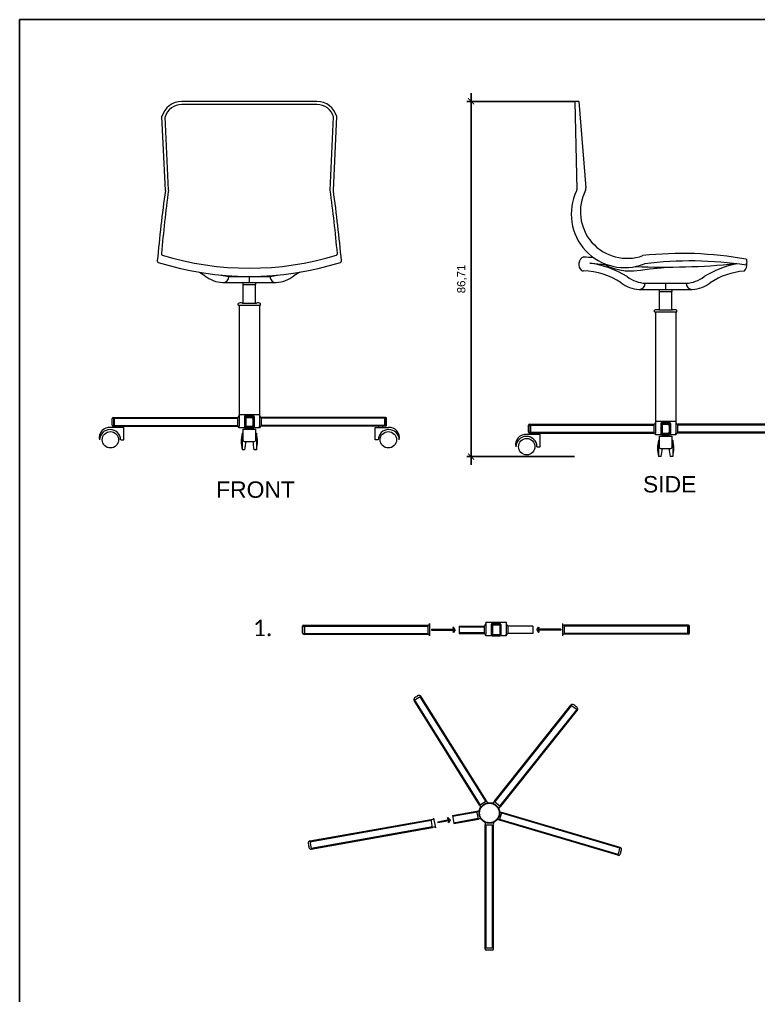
# Model space of a CAD drawing. Header units: centimetres. Extents: x 1044 to 2692, y 1454 to 1973.
# Drawn here: x 1043.6 to 1223.9, y 1734.8 to 1973 of the extents above; entities that cross this region are included whole.
import ezdxf

# ---------------------------------------------------------------- set-up
doc = ezdxf.new("R2010")
doc.units = ezdxf.units.CM
doc.layers.add('A-ANNO-DIMS', color=8, linetype='Continuous', lineweight=9)
doc.layers.add('A-FURN', color=3, linetype='Continuous', lineweight=20)
doc.layers.add('G-ANNO-TEXT', color=3, linetype='Continuous')
doc.layers.add('mobili', color=7, linetype='Continuous')
doc.styles.get("Standard").update_dxf_attribs({"font": 'arial.ttf'})
doc.styles.add('stile2', font='calibril.ttf', dxfattribs={"height": 0.5})
doc.dimstyles.new('giulia', dxfattribs={"dimtxt": 2, "dimasz": 1.5, "dimexe": 1, "dimexo": 1, "dimgap": 1, "dimtad": 1, "dimtxsty": 'Standard', "dimblk": 'ARCHTICK', "dimcen": 2.5, "dimdle": 2, "dimadec": 0, "dimazin": 0, "dimtfac": 1, "dimtmove": 0, "dimatfit": 3, "dimldrblk": 'ARCHTICK', "dimfxl": 1, "dimarcsym": 0})

# ---------------------------------------------------------------- blocks, each defined once
blk = doc.blocks.new('_ArchTick')
at = {"color": 0, "linetype": 'ByBlock', "const_width": 0.15}
blk.add_lwpolyline([(-0.5, -0.5), (0.5, 0.5)], dxfattribs=at)
blk = doc.blocks.new('*D55')
at = {"layer": 'A-ANNO-DIMS', "color": 0, "lineweight": -2, "transparency": 16777216}
for p, q in [((1153.8, 1955.07), (1153.8, 1864.37)), ((1179.02, 1953.07), (1152.8, 1953.07)), ((1179.02, 1866.37), (1152.8, 1866.37))]:
    blk.add_line(p, q, dxfattribs=at)
at = {"layer": 'Defpoints', "color": 0, "transparency": 16777216}
for p in [(1180.02, 1953.07), (1153.8, 1866.37), (1180.02, 1866.37)]:
    blk.add_point(p, dxfattribs=at)
at = {"layer": 'A-ANNO-DIMS', "color": 0, "lineweight": -2, "transparency": 16777216, "xscale": 1.5, "yscale": 1.5, "zscale": 1.5}
for p, rotation in [((1153.8, 1953.07), 90), ((1153.8, 1866.37), 270)]:
    blk.add_blockref('_ArchTick', p, dxfattribs=dict(at, rotation=rotation))
at = {"layer": 'A-ANNO-DIMS', "color": 0, "transparency": 16777216, "insert": (1151.6, 1909.72), "char_height": 2, "attachment_point": 5, "rotation": 90}
blk.add_mtext('86,71', dxfattribs=at)

msp = doc.modelspace()

# ---------------------------------------------------------------- linework, layer by layer
at = {"layer": 'A-ANNO-DIMS'}
for p, q in [((1149.497, 1824.762), (1149.334, 1824.647)), ((1149.962, 1824.107), (1149.497, 1824.762)), ((1169.839, 1824.107), (1170.304, 1824.762)), ((1170.304, 1824.762), (1170.467, 1824.647)), ((1144.12, 1824.207), (1149.646, 1824.207)), ((1144.12, 1824.207), (1144.12, 1824.007)), ((1144.12, 1824.007), (1149.646, 1824.007)), ((1149.646, 1824.207), (1149.334, 1824.647)), ((1149.646, 1824.007), (1149.334, 1823.567)), ((1149.497, 1823.451), (1149.334, 1823.567)), ((1149.962, 1824.107), (1149.497, 1823.451)), ((1169.839, 1824.107), (1170.304, 1823.451)), ((1170.155, 1824.207), (1170.467, 1824.647)), ((1175.681, 1824.207), (1170.155, 1824.207)), ((1175.681, 1824.007), (1170.155, 1824.007)), ((1170.155, 1824.007), (1170.467, 1823.567)), ((1170.304, 1823.451), (1170.467, 1823.567)), ((1175.681, 1824.207), (1175.681, 1824.007)), ((1145.677, 1777.215), (1148.389, 1777.745)), ((1145.677, 1777.215), (1145.715, 1777.019)), ((1145.715, 1777.019), (1148.427, 1777.549)), ((1148.136, 1778.262), (1147.998, 1778.117)), ((1148.389, 1777.745), (1147.998, 1778.117)), ((1148.718, 1777.707), (1148.136, 1778.262)), ((1148.427, 1777.549), (1148.205, 1777.057)), ((1148.387, 1776.975), (1148.205, 1777.057)), ((1148.718, 1777.707), (1148.387, 1776.975))]:
    msp.add_line(p, q, dxfattribs=at)
at = {"layer": 'A-FURN'}
for p, q in [((1116.211, 1953.045), (1083.211, 1953.045)), ((1116.211, 1952.285), (1083.211, 1952.285)), ((1179.097, 1953.029), (1179.62, 1931.442)), ((1180.071, 1953.029), (1181.849, 1931.919)), ((1079.211, 1931.336), (1078.381, 1949.34)), ((1079.971, 1931.349), (1079.146, 1949.252)), ((1119.451, 1931.349), (1120.275, 1949.252)), ((1120.211, 1931.336), (1121.04, 1949.34)), ((1093.211, 1908.845), (1106.211, 1908.845)), ((1094.711, 1910.345), (1104.711, 1910.345)), ((1098.211, 1908.345), (1098.211, 1908.845)), ((1098.211, 1903.845), (1098.211, 1908.345)), ((1098.211, 1908.345), (1101.211, 1908.345)), ((1099.711, 1908.845), (1099.71, 1910.345)), ((1101.211, 1908.845), (1101.211, 1908.345)), ((1101.211, 1903.845), (1101.211, 1908.345)), ((1196.303, 1908.667), (1206.303, 1908.667)), ((1201.303, 1907.167), (1201.303, 1908.667)), ((1194.803, 1907.167), (1207.803, 1907.167)), ((1199.803, 1906.667), (1199.803, 1907.167)), ((1199.803, 1902.167), (1199.803, 1906.667)), ((1199.803, 1906.667), (1202.803, 1906.667)), ((1202.803, 1907.167), (1202.803, 1906.667)), ((1202.803, 1902.167), (1202.803, 1906.667)), ((1097.011, 1903.345), (1097.011, 1903.745)), ((1097.011, 1903.345), (1102.411, 1903.345)), ((1097.211, 1903.345), (1097.211, 1876.345)), ((1098.011, 1903.845), (1101.411, 1903.845)), ((1102.211, 1903.345), (1102.211, 1876.345)), ((1102.411, 1903.345), (1102.411, 1903.745)), ((1198.603, 1901.667), (1198.603, 1902.067)), ((1198.603, 1901.667), (1204.003, 1901.667)), ((1198.803, 1901.667), (1198.803, 1874.667)), ((1199.603, 1902.167), (1203.003, 1902.167)), ((1203.803, 1901.667), (1203.803, 1874.667)), ((1204.003, 1901.667), (1204.003, 1902.067)), ((1066.211, 1874.01), (1066.211, 1875.68)), ((1066.216, 1875.73), (1066.561, 1875.73)), ((1066.461, 1875.93), (1096.801, 1875.93)), ((1066.561, 1875.73), (1066.561, 1873.96)), ((1066.711, 1875.93), (1066.711, 1873.76)), ((1066.711, 1875.73), (1096.801, 1875.73)), ((1096.801, 1875.93), (1096.801, 1873.76)), ((1097.211, 1876.645), (1102.211, 1876.645)), ((1097.211, 1876.34), (1097.211, 1873.76)), ((1098.511, 1876.095), (1098.511, 1873.595)), ((1098.511, 1876.095), (1098.511, 1875.845)), ((1098.511, 1876.095), (1098.511, 1873.595)), ((1098.511, 1876.095), (1098.511, 1875.845)), ((1098.711, 1875.895), (1098.711, 1873.795)), ((1098.711, 1875.895), (1098.711, 1875.645)), ((1098.711, 1875.895), (1098.711, 1873.795)), ((1100.661, 1876.345), (1098.761, 1876.345)), ((1100.661, 1876.345), (1098.761, 1876.345)), ((1098.876, 1875.722), (1098.876, 1873.969)), ((1098.961, 1876.145), (1100.461, 1876.145)), ((1098.961, 1876.145), (1100.461, 1876.145)), ((1099.085, 1875.93), (1100.337, 1875.93)), ((1100.546, 1875.722), (1100.546, 1873.969)), ((1100.546, 1875.513), (1100.546, 1875.722)), ((1100.711, 1875.895), (1100.711, 1873.795)), ((1100.711, 1875.645), (1100.711, 1875.895)), ((1100.711, 1875.895), (1100.711, 1873.795)), ((1100.711, 1875.645), (1100.711, 1875.895)), ((1100.911, 1876.095), (1100.911, 1873.595)), ((1100.911, 1875.845), (1100.911, 1876.095)), ((1100.911, 1876.095), (1100.911, 1873.595)), ((1100.911, 1875.845), (1100.911, 1876.095)), ((1102.211, 1876.34), (1102.211, 1873.76)), ((1132.961, 1875.93), (1102.621, 1875.93)), ((1102.621, 1875.93), (1102.621, 1873.76)), ((1132.711, 1875.73), (1102.621, 1875.73)), ((1132.711, 1875.93), (1132.711, 1873.76)), ((1133.206, 1875.73), (1132.861, 1875.73)), ((1132.861, 1875.73), (1132.861, 1873.96)), ((1133.211, 1874.01), (1133.211, 1875.68)), ((1198.803, 1874.967), (1203.803, 1874.967)), ((1198.803, 1874.967), (1203.803, 1874.967)), ((1069.051, 1873.46), (1065.801, 1873.46)), ((1066.216, 1873.96), (1066.561, 1873.96)), ((1066.461, 1873.76), (1096.801, 1873.76)), ((1066.711, 1873.96), (1096.801, 1873.96)), ((1067.211, 1873.76), (1068.211, 1873.76)), ((1067.211, 1873.76), (1067.211, 1873.46)), ((1068.211, 1873.76), (1068.211, 1873.46)), ((1069.051, 1870.46), (1069.051, 1873.46)), ((1097.211, 1873.345), (1097.211, 1873.76)), ((1098.761, 1873.345), (1097.211, 1873.345)), ((1098.211, 1870.295), (1098.211, 1873.045)), ((1098.211, 1873.045), (1101.211, 1873.045)), ((1098.761, 1873.345), (1100.661, 1873.345)), ((1098.761, 1873.345), (1100.661, 1873.345)), ((1098.961, 1873.545), (1100.461, 1873.545)), ((1098.961, 1873.545), (1100.461, 1873.545)), ((1099.085, 1873.76), (1100.337, 1873.76)), ((1100.211, 1873.345), (1099.211, 1873.345)), ((1099.211, 1873.345), (1099.211, 1873.045)), ((1100.211, 1873.345), (1099.211, 1873.345)), ((1100.211, 1873.345), (1100.211, 1873.045)), ((1102.211, 1873.345), (1100.661, 1873.345)), ((1101.211, 1873.045), (1101.211, 1870.295)), ((1102.211, 1873.345), (1102.211, 1873.76)), ((1132.711, 1873.96), (1102.621, 1873.96)), ((1132.961, 1873.76), (1102.621, 1873.76)), ((1130.371, 1873.46), (1133.621, 1873.46)), ((1130.371, 1870.46), (1130.371, 1873.46)), ((1132.211, 1873.76), (1131.211, 1873.76)), ((1131.211, 1873.76), (1131.211, 1873.46)), ((1132.211, 1873.76), (1132.211, 1873.46)), ((1133.206, 1873.96), (1132.861, 1873.96)), ((1167.803, 1872.332), (1167.803, 1874.002)), ((1167.808, 1874.052), (1168.153, 1874.052)), ((1168.053, 1874.252), (1198.393, 1874.252)), ((1168.153, 1874.052), (1168.153, 1872.282)), ((1168.303, 1874.252), (1168.303, 1872.082)), ((1168.303, 1874.052), (1198.393, 1874.052)), ((1198.393, 1874.252), (1198.393, 1872.082)), ((1198.803, 1874.662), (1198.803, 1872.082)), ((1200.103, 1874.417), (1200.103, 1871.917)), ((1200.103, 1874.417), (1200.103, 1874.167)), ((1200.103, 1874.417), (1200.103, 1871.917)), ((1200.103, 1874.417), (1200.103, 1874.167)), ((1200.103, 1874.417), (1200.103, 1871.917)), ((1200.103, 1874.417), (1200.103, 1874.167)), ((1200.303, 1874.217), (1200.303, 1872.117)), ((1200.303, 1874.217), (1200.303, 1873.967)), ((1200.303, 1874.217), (1200.303, 1872.117)), ((1200.303, 1874.217), (1200.303, 1873.967)), ((1200.303, 1874.217), (1200.303, 1872.117)), ((1202.253, 1874.667), (1200.353, 1874.667)), ((1202.253, 1874.667), (1200.353, 1874.667)), ((1202.253, 1874.667), (1200.353, 1874.667)), ((1200.468, 1874.044), (1200.468, 1872.291)), ((1200.553, 1874.467), (1202.053, 1874.467)), ((1200.553, 1874.467), (1202.053, 1874.467)), ((1200.553, 1874.467), (1202.053, 1874.467)), ((1200.677, 1874.252), (1201.929, 1874.252)), ((1202.137, 1874.044), (1202.137, 1872.291)), ((1202.137, 1873.835), (1202.137, 1874.044)), ((1202.303, 1874.217), (1202.303, 1872.117)), ((1202.303, 1873.967), (1202.303, 1874.217)), ((1202.303, 1874.217), (1202.303, 1872.117)), ((1202.303, 1873.967), (1202.303, 1874.217)), ((1202.303, 1874.217), (1202.303, 1872.117)), ((1202.303, 1873.967), (1202.303, 1874.217)), ((1202.503, 1874.417), (1202.503, 1871.917)), ((1202.503, 1874.167), (1202.503, 1874.417)), ((1202.503, 1874.417), (1202.503, 1871.917)), ((1202.503, 1874.167), (1202.503, 1874.417)), ((1202.503, 1874.417), (1202.503, 1871.917)), ((1202.503, 1874.167), (1202.503, 1874.417)), ((1203.803, 1874.662), (1203.803, 1872.082)), ((1234.553, 1874.252), (1204.213, 1874.252)), ((1204.213, 1874.252), (1204.213, 1872.082)), ((1234.303, 1874.052), (1204.213, 1874.052)), ((1068.301, 1870.46), (1069.051, 1870.46)), ((1097.961, 1872.045), (1098.211, 1872.045)), ((1097.961, 1872.045), (1097.961, 1868.045)), ((1098.461, 1870.045), (1100.961, 1870.045)), ((1100.586, 1870.045), (1100.586, 1870.049)), ((1101.211, 1872.045), (1101.461, 1872.045)), ((1101.461, 1872.045), (1101.461, 1868.045)), ((1131.121, 1870.46), (1130.371, 1870.46)), ((1170.643, 1871.782), (1167.393, 1871.782)), ((1167.808, 1872.282), (1168.153, 1872.282)), ((1168.053, 1872.082), (1198.393, 1872.082)), ((1168.303, 1872.282), (1198.393, 1872.282)), ((1168.303, 1872.082), (1169.303, 1872.082)), ((1168.803, 1872.082), (1169.803, 1872.082)), ((1168.803, 1872.082), (1168.803, 1871.782)), ((1169.803, 1872.082), (1169.803, 1871.782)), ((1170.643, 1868.782), (1170.643, 1871.782)), ((1198.803, 1871.667), (1198.803, 1872.082)), ((1200.353, 1871.667), (1198.803, 1871.667)), ((1199.553, 1870.367), (1199.803, 1870.367)), ((1199.553, 1870.367), (1199.553, 1866.367)), ((1199.803, 1868.617), (1199.803, 1871.367)), ((1199.803, 1871.367), (1202.803, 1871.367)), ((1200.353, 1871.667), (1202.253, 1871.667)), ((1200.353, 1871.667), (1202.253, 1871.667)), ((1200.353, 1871.667), (1202.253, 1871.667)), ((1200.553, 1871.867), (1202.053, 1871.867)), ((1200.553, 1871.867), (1202.053, 1871.867)), ((1200.553, 1871.867), (1202.053, 1871.867)), ((1200.677, 1872.082), (1201.929, 1872.082)), ((1201.803, 1871.667), (1200.803, 1871.667)), ((1200.803, 1871.667), (1200.803, 1871.367)), ((1201.803, 1871.667), (1200.803, 1871.667)), ((1201.803, 1871.667), (1200.803, 1871.667)), ((1201.803, 1871.667), (1201.803, 1871.367)), ((1203.803, 1871.667), (1202.253, 1871.667)), ((1202.803, 1871.367), (1202.803, 1868.617)), ((1202.803, 1870.367), (1203.053, 1870.367)), ((1203.053, 1870.367), (1203.053, 1866.371)), ((1203.803, 1871.667), (1203.803, 1872.082)), ((1234.303, 1872.282), (1204.213, 1872.282)), ((1234.553, 1872.082), (1204.213, 1872.082)), ((1098.586, 1868.045), (1097.961, 1868.045)), ((1101.461, 1868.049), (1100.836, 1868.049)), ((1169.893, 1868.782), (1170.643, 1868.782)), ((1200.053, 1868.367), (1202.553, 1868.367)), ((1202.178, 1868.367), (1202.178, 1868.371)), ((1200.178, 1866.367), (1199.553, 1866.367)), ((1203.053, 1866.371), (1202.428, 1866.371)), ((1112.703, 1823.271), (1112.703, 1824.942)), ((1112.708, 1824.992), (1113.053, 1824.992)), ((1112.953, 1825.192), (1143.293, 1825.192)), ((1113.053, 1824.992), (1113.053, 1823.221)), ((1113.203, 1825.192), (1113.203, 1823.021)), ((1113.203, 1824.992), (1143.293, 1824.992)), ((1143.293, 1825.192), (1143.293, 1823.021)), ((1143.703, 1825.602), (1143.703, 1822.611)), ((1150.901, 1824.992), (1156.99, 1824.992)), ((1150.901, 1824.992), (1150.901, 1823.221)), ((1150.901, 1824.792), (1156.99, 1824.792)), ((1156.99, 1824.992), (1156.99, 1823.221)), ((1157.4, 1825.907), (1162.4, 1825.907)), ((1157.4, 1825.907), (1157.4, 1823.021)), ((1158.7, 1825.357), (1158.7, 1822.857)), ((1158.9, 1825.157), (1158.9, 1823.057)), ((1160.85, 1825.607), (1158.95, 1825.607)), ((1159, 1825.157), (1159, 1823.057)), ((1159.15, 1825.407), (1160.65, 1825.407)), ((1159.15, 1825.307), (1160.65, 1825.307)), ((1160.8, 1825.157), (1160.8, 1823.057)), ((1160.9, 1825.157), (1160.9, 1823.057)), ((1161.1, 1825.357), (1161.1, 1822.857)), ((1161.1, 1825.107), (1161.1, 1825.357)), ((1162.4, 1825.907), (1162.4, 1823.021)), ((1162.81, 1824.992), (1162.81, 1823.221)), ((1168.899, 1824.992), (1162.81, 1824.992)), ((1168.899, 1824.992), (1168.899, 1823.221)), ((1176.098, 1825.602), (1176.098, 1822.611)), ((1206.848, 1825.192), (1176.508, 1825.192)), ((1176.508, 1825.192), (1176.508, 1823.021)), ((1206.598, 1824.992), (1176.508, 1824.992)), ((1206.598, 1825.192), (1206.598, 1823.021)), ((1207.093, 1824.992), (1206.748, 1824.992)), ((1206.748, 1824.992), (1206.748, 1823.221)), ((1207.098, 1823.271), (1207.098, 1824.942)), ((1112.708, 1823.221), (1113.053, 1823.221)), ((1112.953, 1823.021), (1143.293, 1823.021)), ((1113.203, 1823.221), (1143.293, 1823.221)), ((1150.901, 1823.421), (1156.99, 1823.421)), ((1150.901, 1823.221), (1156.99, 1823.221)), ((1157.4, 1822.607), (1157.4, 1823.021)), ((1158.95, 1822.607), (1157.4, 1822.607)), ((1158.95, 1822.607), (1160.85, 1822.607)), ((1159.15, 1822.907), (1160.65, 1822.907)), ((1159.15, 1822.807), (1160.65, 1822.807)), ((1160.4, 1822.607), (1159.4, 1822.607)), ((1162.4, 1822.607), (1160.85, 1822.607)), ((1162.4, 1822.607), (1162.4, 1823.021)), ((1168.899, 1823.221), (1162.81, 1823.221)), ((1206.598, 1823.221), (1176.508, 1823.221)), ((1206.848, 1823.021), (1176.508, 1823.021)), ((1207.093, 1823.221), (1206.748, 1823.221)), ((1155.882, 1781.307), (1139.893, 1806.792)), ((1156.052, 1781.413), (1140.065, 1806.894)), ((1157.407, 1782.263), (1141.42, 1807.744)), ((1157.576, 1782.37), (1141.587, 1807.855)), ((1159.454, 1782.14), (1178.193, 1805.695)), ((1159.611, 1782.015), (1178.348, 1805.567)), ((1160.863, 1781.019), (1179.594, 1804.564)), ((1161.019, 1780.894), (1179.755, 1804.445)), ((1155.882, 1781.307), (1157.576, 1782.37)), ((1161.019, 1780.894), (1159.454, 1782.14)), ((1149.241, 1778.78), (1155.23, 1779.846)), ((1149.277, 1778.583), (1155.265, 1779.65)), ((1155.591, 1777.879), (1155.23, 1779.846)), ((1160.779, 1777.589), (1161.353, 1779.505)), ((1190.197, 1770.961), (1161.353, 1779.505)), ((1114.463, 1772.546), (1144.078, 1777.821)), ((1114.504, 1772.35), (1144.113, 1777.624)), ((1144.439, 1775.854), (1144.078, 1777.821)), ((1145.18, 1775.776), (1144.755, 1778.149)), ((1149.241, 1778.78), (1149.592, 1776.811)), ((1149.557, 1777.008), (1155.556, 1778.076)), ((1149.592, 1776.811), (1155.591, 1777.879)), ((1189.629, 1769.043), (1160.779, 1777.589)), ((1189.686, 1769.235), (1160.836, 1777.781)), ((1190.135, 1770.771), (1161.296, 1779.313)), ((1114.784, 1770.775), (1144.404, 1776.051)), ((1114.814, 1770.577), (1144.439, 1775.854)), ((1157.276, 1746.123), (1157.276, 1776.463)), ((1157.276, 1776.463), (1159.276, 1776.463)), ((1157.476, 1746.373), (1157.476, 1776.463)), ((1159.076, 1746.373), (1159.076, 1776.463)), ((1159.276, 1746.123), (1159.276, 1776.463)), ((1159.276, 1746.373), (1157.276, 1746.373)), ((1159.026, 1745.873), (1157.526, 1745.873))]:
    msp.add_line(p, q, dxfattribs=at)
for points in [[(1179.097, 1953.029), (1179.157, 1953.055), (1179.256, 1953.082), (1179.32, 1953.092), (1179.36, 1953.098), (1179.381, 1953.101), (1179.404, 1953.103), (1179.489, 1953.106), (1179.574, 1953.11), (1179.753, 1953.113), (1179.803, 1953.111), (1179.847, 1953.109), (1179.901, 1953.102), (1179.965, 1953.09), (1180.018, 1953.074), (1180.069, 1953.045), (1180.071, 1953.029)], [(1186.249, 1913.479), (1187.477, 1912.681), (1188.728, 1912.236), (1190.081, 1911.925), (1191.429, 1911.716), (1193.465, 1911.66), (1195.183, 1911.859), (1197.367, 1912.159), (1200.229, 1912.445), (1201.729, 1912.604)], [(1220.905, 1914.541), (1220.953, 1914.505), (1220.986, 1914.439), (1221.012, 1914.38), (1221.021, 1914.347), (1221.034, 1914.302), (1221.038, 1914.264), (1221.049, 1914.17), (1221.054, 1914.087), (1221.058, 1914.025), (1221.066, 1913.88), (1221.07, 1913.764), (1221.061, 1913.597), (1221.035, 1913.459), (1221.008, 1913.291), (1220.967, 1913.172), (1220.947, 1913.133), (1220.928, 1913.104), (1220.905, 1913.098)]]:
    msp.add_lwpolyline(points, dxfattribs=at)
for centre, radius in [((1065.801, 1870.46), 2), ((1133.621, 1870.46), 2), ((1167.393, 1868.782), 2), ((1158.276, 1779.373), 2.5), ((1158.276, 1779.373), 2.4)]:
    msp.add_circle(centre, radius, dxfattribs=at)
for centre, radius, start, end in [((1083.211, 1948.045), 5, 90, 164.98732), ((1083.211, 1948.045), 4.24, 90, 163.4569), ((1116.211, 1948.045), 5, 15.01268, 90), ((1116.211, 1948.045), 4.24, 16.5431, 90), ((1180.853, 1931.835), 1, 332.74228, 4.81645), ((1454.655, 1879.546), 378.999, 172.14596, 174.76522), ((1455.655, 1881.327), 378.999, 172.41584, 174.75934), ((743.767, 1881.327), 378.999, 5.23522, 7.58416), ((744.767, 1879.546), 378.999, 5.23493, 7.85404), ((1191.277, 1925.506), 13.024, 154.01936, 291.79419), ((1179.12, 1931.43), 0.5, 334.01936, 1.38726), ((1191.882, 1926.153), 11.407, 152.74228, 289.64786), ((1078.658, 1915.917), 0.419, 176.18105, 240.47716), ((1099.711, 1984.417), 72.071, 252.84408, 287.1523), ((1120.766, 1915.919), 0.419, 298.45597, 358.58767), ((1205.334, 1828.668), 87.274, 79.72266, 96.32653), ((1077.646, 1914.127), 0.41, 180.29252, 239.73937), ((1099.711, 1984.417), 74.071, 252.50202, 287.49628), ((1121.775, 1914.127), 0.41, 299.93772, 359.78262), ((1182.173, 1913.253), 2.085, 114.69514, 225.96925), ((1201.306, 2203.345), 288.892, 266.02937, 266.48264), ((1179.223, 1889.544), 24.32, 58.5321, 81.47255), ((1201.303, 2085.181), 172.578, 263.85503, 265.12487), ((1201.303, 2085.181), 172.578, 267.56017, 275.66789), ((1207.37, 1823.47), 90.644, 81.41267, 97.13416), ((1223.382, 1889.544), 24.32, 101.14162, 121.4679), ((1218.912, 1913.178), 2.177, 314.66523, 10.18685), ((1079.396, 1896.487), 16.862, 55.99157, 62.1593), ((1093.602, 1916.647), 7.812, 232.31492, 267.12967), ((1095.102, 1918.147), 7.812, 253.37127, 267.12967), ((1104.32, 1918.147), 7.812, 272.87033, 286.62873), ((1105.82, 1916.647), 7.812, 272.87033, 307.68508), ((1120.026, 1896.487), 16.862, 117.8407, 124.00843), ((1182.341, 1920.448), 8.843, 259.46366, 263.13152), ((1180.987, 1894.809), 16.862, 55.99157, 88.99449), ((1221.618, 1894.809), 16.862, 93.99918, 124.00843), ((1093.211, 1910.345), 1.5, 270, 0), ((1106.211, 1910.345), 1.5, 180, 270), ((1195.194, 1914.969), 7.812, 232.31492, 267.12967), ((1196.694, 1916.469), 7.812, 232.31492, 267.12967), ((1194.803, 1908.667), 1.5, 270, 0), ((1205.911, 1916.469), 7.812, 272.87033, 307.68508), ((1207.803, 1908.667), 1.5, 180, 270), ((1207.411, 1914.969), 7.812, 272.87033, 307.68508), ((1097.658, 1902.326), 1.56, 76.92084, 114.50035), ((1101.764, 1902.326), 1.56, 65.49965, 103.07916), ((1199.25, 1900.648), 1.56, 76.92084, 114.50035), ((1203.356, 1900.648), 1.56, 65.49965, 103.07916), ((1066.461, 1875.68), 0.25, 90, 180), ((1096.801, 1876.34), 0.41, 270, 0), ((1098.761, 1876.095), 0.25, 90, 180), ((1098.761, 1876.095), 0.25, 90, 180), ((1098.961, 1875.895), 0.25, 90, 180), ((1098.961, 1875.895), 0.25, 90, 180), ((1099.085, 1875.722), 0.209, 90, 180), ((1100.337, 1875.722), 0.209, 0, 90), ((1100.461, 1875.895), 0.25, 0, 90), ((1100.461, 1875.895), 0.25, 0, 90), ((1100.661, 1876.095), 0.25, 0, 90), ((1100.661, 1876.095), 0.25, 0, 90), ((1102.621, 1876.34), 0.41, 180, 270), ((1132.961, 1875.68), 0.25, 0, 90), ((1065.596, 1870.954), 2.514, 85.32581, 191.34599), ((1065.716, 1870.375), 2.586, 1.87832, 178.12168), ((1066.461, 1874.01), 0.25, 180, 270), ((1096.801, 1873.35), 0.41, 0, 90), ((1098.761, 1873.595), 0.25, 180, 270), ((1098.761, 1873.595), 0.25, 180, 270), ((1098.961, 1873.795), 0.25, 180, 270), ((1098.961, 1873.795), 0.25, 180, 270), ((1099.085, 1873.969), 0.209, 180, 270), ((1100.337, 1873.969), 0.209, 270, 0), ((1100.461, 1873.795), 0.25, 270, 0), ((1100.461, 1873.795), 0.25, 270, 0), ((1100.661, 1873.595), 0.25, 270, 0), ((1100.661, 1873.595), 0.25, 270, 0), ((1102.621, 1873.35), 0.41, 90, 180), ((1133.706, 1870.375), 2.586, 1.87832, 178.12168), ((1132.961, 1874.01), 0.25, 270, 0), ((1133.826, 1870.954), 2.514, 348.65401, 94.67419), ((1168.053, 1874.002), 0.25, 90, 180), ((1168.053, 1872.332), 0.25, 180, 270), ((1198.393, 1874.662), 0.41, 270, 0), ((1200.353, 1874.417), 0.25, 90, 180), ((1200.353, 1874.417), 0.25, 90, 180), ((1200.353, 1874.417), 0.25, 90, 180), ((1200.553, 1874.217), 0.25, 90, 180), ((1200.553, 1874.217), 0.25, 90, 180), ((1200.553, 1874.217), 0.25, 90, 180), ((1200.677, 1874.044), 0.209, 90, 180), ((1201.929, 1874.044), 0.209, 0, 90), ((1202.053, 1874.217), 0.25, 0, 90), ((1202.053, 1874.217), 0.25, 0, 90), ((1202.053, 1874.217), 0.25, 0, 90), ((1202.253, 1874.417), 0.25, 0, 90), ((1202.253, 1874.417), 0.25, 0, 90), ((1202.253, 1874.417), 0.25, 0, 90), ((1204.213, 1874.662), 0.41, 180, 270), ((1105.836, 1870.045), 8.125, 165.74997, 194.25003), ((1098.461, 1870.295), 0.25, 180, 270), ((1090.711, 1870.045), 8.125, 345.74997, 0), ((1108.711, 1870.049), 8.125, 180, 194.25003), ((1100.961, 1870.295), 0.25, 270, 0), ((1093.586, 1870.045), 8.125, 345.74997, 14.25003), ((1167.188, 1869.276), 2.514, 85.32581, 191.34599), ((1167.308, 1868.697), 2.586, 1.87832, 178.12168), ((1198.393, 1871.672), 0.41, 0, 90), ((1207.428, 1868.367), 8.125, 165.74997, 194.25003), ((1200.353, 1871.917), 0.25, 180, 270), ((1200.353, 1871.917), 0.25, 180, 270), ((1200.353, 1871.917), 0.25, 180, 270), ((1200.553, 1872.117), 0.25, 180, 270), ((1200.553, 1872.117), 0.25, 180, 270), ((1200.553, 1872.117), 0.25, 180, 270), ((1200.677, 1872.291), 0.209, 180, 270), ((1201.929, 1872.291), 0.209, 270, 0), ((1202.053, 1872.117), 0.25, 270, 0), ((1202.053, 1872.117), 0.25, 270, 0), ((1202.053, 1872.117), 0.25, 270, 0), ((1202.253, 1871.917), 0.25, 270, 0), ((1202.253, 1871.917), 0.25, 270, 0), ((1202.253, 1871.917), 0.25, 270, 0), ((1195.178, 1868.367), 8.125, 345.74997, 14.25003), ((1204.213, 1871.672), 0.41, 90, 180), ((1200.053, 1868.617), 0.25, 180, 270), ((1192.303, 1868.367), 8.125, 345.74997, 0), ((1210.303, 1868.371), 8.125, 180, 194.25003), ((1202.553, 1868.617), 0.25, 270, 0), ((1112.953, 1824.942), 0.25, 90, 180), ((1143.293, 1825.602), 0.41, 270, 0), ((1156.342, 1825.87), 1.092, 306.42544, 345.76201), ((1158.95, 1825.357), 0.25, 90, 180), ((1159.15, 1825.157), 0.25, 90, 180), ((1159.15, 1825.157), 0.15, 90, 180), ((1160.65, 1825.157), 0.25, 0, 90), ((1160.65, 1825.157), 0.15, 0, 90), ((1160.85, 1825.357), 0.25, 0, 90), ((1163.458, 1825.87), 1.092, 194.23799, 233.57456), ((1176.508, 1825.602), 0.41, 180, 270), ((1206.848, 1824.942), 0.25, 0, 90), ((1112.953, 1823.271), 0.25, 180, 270), ((1143.293, 1822.611), 0.41, 0, 90), ((1156.342, 1822.343), 1.092, 14.23799, 53.57456), ((1158.95, 1822.857), 0.25, 180, 270), ((1159.15, 1823.057), 0.25, 180, 270), ((1159.15, 1823.057), 0.15, 180, 270), ((1160.65, 1823.057), 0.25, 270, 0), ((1160.65, 1823.057), 0.15, 270, 0), ((1160.85, 1822.857), 0.25, 270, 0), ((1163.458, 1822.343), 1.092, 126.42544, 165.76201), ((1176.508, 1822.611), 0.41, 90, 180), ((1206.848, 1823.271), 0.25, 270, 0), ((1158.276, 1779.373), 33.5, 121.23619, 122.97249), ((1141.163, 1807.589), 0.5, 32.10434, 121.23619), ((1140.316, 1807.058), 0.5, 122.97249, 212.10434), ((1158.276, 1779.373), 33, 120.36784, 123.81491), ((1178.585, 1805.383), 0.5, 52.01696, 142.43456), ((1158.276, 1779.373), 33, 49.41239, 52.88545), ((1158.276, 1779.373), 33.5, 50.28112, 52.01696), ((1179.363, 1804.756), 0.5, 321.49633, 50.28112), ((1158.155, 1782.453), 0.585, 188.17585, 267.26217), ((1158.925, 1782.388), 0.585, 260.48789, 334.84358), ((1155.374, 1780.413), 0.585, 255.77082, 335.81041), ((1155.555, 1780.822), 0.585, 336.4687, 55.98393), ((1161.197, 1780.337), 0.585, 107.69382, 189.47702), ((1161.276, 1780.084), 0.585, 196.54354, 277.54781), ((1144.222, 1778.388), 0.585, 255.77082, 335.81041), ((1155.914, 1777.392), 0.585, 44.3576, 123.5194), ((1156.74, 1776.698), 0.585, 336.30305, 58.29669), ((1159.811, 1776.698), 0.585, 121.70331, 203.69695), ((1160.403, 1777.141), 0.585, 49.92457, 129.43688), ((1144.762, 1775.367), 0.585, 44.3576, 123.5194), ((1114.551, 1772.054), 0.5, 100.10005, 189.23215), ((1148.111, 1777.524), 34.004, 188.41481, 191.78529), ((1147.123, 1777.348), 33.5, 189.23215, 190.96795), ((1114.726, 1771.07), 0.5, 190.96795, 280.10005), ((1157.336, 1779.652), 33.98, 341.81365, 345.18643), ((1190.055, 1770.481), 0.5, 344.36852, 73.50062), ((1158.276, 1779.373), 33.5, 342.63271, 344.36852), ((1189.771, 1769.523), 0.5, 253.50062, 342.63271), ((1157.526, 1746.123), 0.25, 180, 270), ((1159.026, 1746.123), 0.25, 270, 0)]:
    msp.add_arc(centre, radius, start, end, dxfattribs=at)
at = {"layer": 'mobili'}
for p, q in [((1043.618, 1973.039), (1043.618, 1553.039)), ((1637.618, 1973.039), (1043.618, 1973.039))]:
    msp.add_line(p, q, dxfattribs=at)

# ---------------------------------------------------------------- texts
at = {"layer": 'G-ANNO-TEXT', "char_height": 4, "attachment_point": 1, "style": 'stile2'}
for s, insert in [('{\\fArial|b0|i0|c0|p34;SIDE}', (1195.759, 1861.612)), ('{\\fArial|b0|i0|c0|p34;FRONT}', (1091.592, 1860.304)), ('1.', (1100.575, 1826.536))]:
    msp.add_mtext_dynamic_manual_height_columns(s, width=28.35749, gutter_width=2.5, heights=[0], dxfattribs=dict(at, insert=insert))

# ---------------------------------------------------------------- dimensions: what is measured, and where the dimension line sits
at = {"layer": 'A-ANNO-DIMS'}
dim = msp.add_linear_dim(base=(1153.804, 1866.367), p1=(1180.018, 1953.074), p2=(1180.018, 1866.367), angle=90, dimstyle='giulia', dxfattribs=at)
dim.commit()
dim.dimension.update_dxf_attribs({"geometry": '*D55', "text_midpoint": (1151.602, 1909.72)})

doc.saveas('drawing.dxf')
